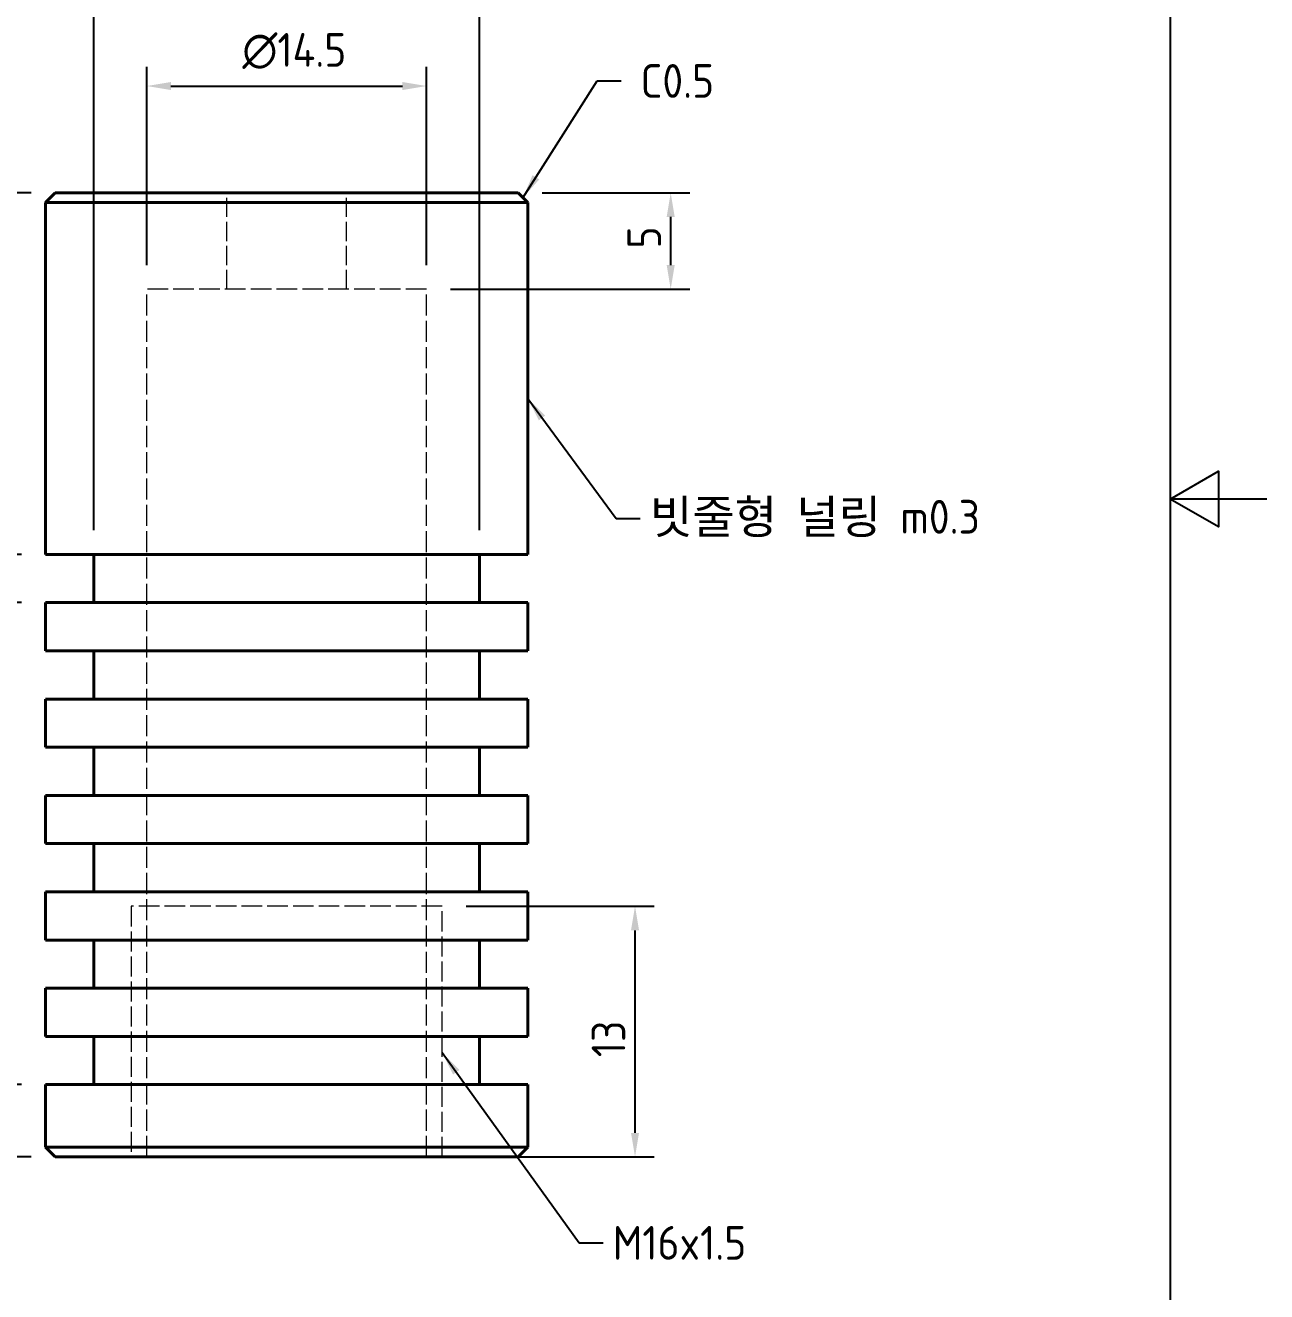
# Model space of a CAD drawing. Header units: millimetres. Extents: x 0 to 105, y 0 to 149.
# Drawn here: x 40.6 to 105, y 33.1 to 98.8 of the extents above; entities that cross this region are included whole.
import ezdxf

# ---------------------------------------------------------------- set-up
doc = ezdxf.new("R2010")
doc.units = ezdxf.units.MM
doc.header["$LTSCALE"] = 0.5
doc.linetypes.add('DASHED', pattern=[0.2067, 0.1654, -0.0413])
doc.layers.get('0').update_dxf_attribs({"color": 3, "lineweight": 25})
for name, color, linetype, lineweight in [('가려진 것(ISO)', 2, 'DASHED', 18), ('가시적인 것(ISO)', 3, 'Continuous', 40), ('경계(ISO)', 7, 'Continuous', 25), ('기호(ISO)', 5, 'Continuous', 25), ('치수(ISO)', 2, 'Continuous', 25)]:
    doc.layers.add(name, color=color, linetype=linetype, lineweight=lineweight)
doc.styles.add('치수 텍스트_PSTEK_POSCO', font='isocp.shx')
doc.dimstyles.new('치수_PSTEK_POSCO', dxfattribs={"dimscale": 0.5, "dimtxt": 3.5, "dimasz": 2.5, "dimexe": 2, "dimexo": 2.5, "dimgap": 1, "dimtad": 1, "dimrnd": 1e-08, "dimdsep": 46, "dimtxsty": '치수 텍스트_PSTEK_POSCO', "dimcen": 0.09, "dimdle": 10, "dimclrd": 7, "dimclre": 7, "dimclrt": 2, "dimadec": 1, "dimazin": 2, "dimtfac": 1, "dimtmove": 0, "dimatfit": 3, "dimfxl": 0, "dimtolj": 1, "dimlwd": -1, "dimlwe": -1, "dimarcsym": 0})
doc.dimstyles.new('치수_PSTEK_POSCO$7', dxfattribs={"dimscale": 0.5, "dimtxt": 3.5, "dimasz": 2.5, "dimexe": 2, "dimexo": 2.5, "dimgap": 1, "dimtad": 1, "dimrnd": 1e-08, "dimdsep": 46, "dimtxsty": '치수 텍스트_PSTEK_POSCO', "dimcen": 0.09, "dimdle": 10, "dimclrd": 7, "dimclre": 7, "dimclrt": 2, "dimadec": 1, "dimazin": 2, "dimtfac": 1, "dimtmove": 0, "dimatfit": 3, "dimfxl": 0, "dimtolj": 1, "dimlwd": -1, "dimlwe": -1, "dimarcsym": 0})

# ---------------------------------------------------------------- blocks, each defined once
blk = doc.blocks.new('경계 Default Border')
at = {"layer": '경계(ISO)', "flags": 128}
for points in [[(10, 10), (10, 287.0000076293945), (200, 287.0000076293945), (200, 10), (10, 10)], [(210, 148.5000038146973), (200, 148.5000038146973), (205, 151.3867473602295), (205, 145.6132507324219), (200, 148.5000038146973)]]:
    blk.add_lwpolyline(points, dxfattribs=at)
blk = doc.blocks.new('*D21')
at = {"layer": 'Defpoints', "color": 0, "transparency": 16777216}
for p in [(36.68792795839448, 90.12785079632145), (42.18792795839447, 90.12785079632145), (41.68792795839447, 71.37785079632144)]:
    blk.add_point(p, dxfattribs=at)
at = {"layer": '치수(ISO)', "color": 7, "transparency": 16777216}
for p, q in [((40.93792795839447, 90.12785079632145), (35.68792795839448, 90.12785079632145)), ((36.68792795839448, 72.62785079632144), (36.68792795839448, 88.87785079632145)), ((40.43792795839447, 71.37785079632144), (35.68792795839448, 71.37785079632144))]:
    blk.add_line(p, q, dxfattribs=at)
for points in [[(36.47959462506115, 88.87785079632145), (36.89626129172782, 88.87785079632145), (36.68792795839448, 90.12785079632145)], [(36.47959462506114, 72.62785079632144), (36.89626129172781, 72.62785079632144), (36.68792795839448, 71.37785079632144)]]:
    blk.add_solid(points, dxfattribs=at)
at = {"layer": '치수(ISO)', "color": 2, "transparency": 16777216, "insert": (35.31292795839447, 78.4416071096138), "char_height": 1.75, "attachment_point": 4, "rotation": 90, "style": '치수 텍스트_PSTEK_POSCO'}
blk.add_mtext('\\A1;18.75', dxfattribs=at)
blk = doc.blocks.new('*D22')
at = {"layer": 'Defpoints', "color": 0, "transparency": 16777216}
for p in [(36.68792795839448, 71.37785079632144), (41.68792795839447, 71.37785079632144), (41.68792795839447, 68.87785079632144)]:
    blk.add_point(p, dxfattribs=at)
at = {"layer": '치수(ISO)', "color": 7, "transparency": 16777216}
for p, q in [((36.68792795839448, 72.62785079632144), (36.68792795839448, 73.87785079632144)), ((40.43792795839447, 71.37785079632144), (35.68792795839448, 71.37785079632144)), ((36.68792795839448, 68.87785079632144), (36.68792795839448, 71.37785079632144)), ((40.43792795839447, 68.87785079632144), (35.68792795839448, 68.87785079632144)), ((36.68792795839448, 67.62785079632144), (36.68792795839448, 66.37785079632144))]:
    blk.add_line(p, q, dxfattribs=at)
for points in [[(36.47959462506114, 72.62785079632144), (36.89626129172781, 72.62785079632144), (36.68792795839448, 71.37785079632144)], [(36.47959462506114, 67.62785079632144), (36.89626129172781, 67.62785079632144), (36.68792795839448, 68.87785079632144)]]:
    blk.add_solid(points, dxfattribs=at)
at = {"layer": '치수(ISO)', "color": 2, "transparency": 16777216, "insert": (35.31275571429998, 68.84438762142483), "char_height": 1.75, "attachment_point": 4, "rotation": 90, "style": '치수 텍스트_PSTEK_POSCO'}
blk.add_mtext('\\A1;2.5', dxfattribs=at)
blk = doc.blocks.new('*D23')
at = {"layer": 'Defpoints', "color": 0, "transparency": 16777216}
for p in [(66.18792795839447, 90.12785079632145), (74.09969965909411, 90.12785079632145), (61.43792795839447, 85.12785079632145)]:
    blk.add_point(p, dxfattribs=at)
at = {"layer": '치수(ISO)', "color": 7, "transparency": 16777216}
for p, q in [((67.43792795839447, 90.12785079632145), (75.09969965909411, 90.12785079632145)), ((74.09969965909411, 86.37785079632145), (74.09969965909411, 88.87785079632145)), ((62.68792795839447, 85.12785079632145), (75.09969965909411, 85.12785079632145))]:
    blk.add_line(p, q, dxfattribs=at)
for points in [[(73.89136632576079, 88.87785079632145), (74.30803299242744, 88.87785079632145), (74.09969965909411, 90.12785079632145)], [(73.89136632576079, 86.37785079632145), (74.30803299242744, 86.37785079632145), (74.09969965909411, 85.12785079632145)]]:
    blk.add_solid(points, dxfattribs=at)
at = {"layer": '치수(ISO)', "color": 2, "transparency": 16777216, "insert": (72.7246996590941, 87.24160710961381), "char_height": 1.75, "attachment_point": 4, "rotation": 90, "style": '치수 텍스트_PSTEK_POSCO'}
blk.add_mtext('\\A1;5', dxfattribs=at)
blk = doc.blocks.new('*D24')
at = {"layer": 'Defpoints', "color": 0, "transparency": 16777216}
for p in [(42.18792795839447, 90.12785079632145), (32.02931388542328, 40.12785079632145), (42.18792795839447, 40.12785079632145)]:
    blk.add_point(p, dxfattribs=at)
at = {"layer": '치수(ISO)', "color": 7, "transparency": 16777216}
for p, q in [((40.93792795839447, 90.12785079632145), (31.02931388542329, 90.12785079632147)), ((32.02931388542329, 88.87785079632145), (32.02931388542328, 41.37785079632145)), ((40.93792795839447, 40.12785079632145), (31.02931388542328, 40.12785079632145))]:
    blk.add_line(p, q, dxfattribs=at)
for points in [[(31.82098055208996, 88.87785079632147), (32.23764721875663, 88.87785079632145), (32.02931388542329, 90.12785079632145)], [(31.82098055208995, 41.37785079632145), (32.23764721875661, 41.37785079632145), (32.02931388542328, 40.12785079632145)]]:
    blk.add_solid(points, dxfattribs=at)
at = {"layer": '치수(ISO)', "color": 2, "transparency": 16777216, "insert": (30.65431388542327, 64.1646618199435), "char_height": 1.75, "attachment_point": 4, "rotation": 90, "style": '치수 텍스트_PSTEK_POSCO'}
blk.add_mtext('\\A1;50', dxfattribs=at)
blk = doc.blocks.new('*D25')
at = {"layer": 'Defpoints', "color": 0, "transparency": 16777216}
for p in [(61.43792795839447, 95.66725088609806), (46.93792795839446, 85.12785079632145), (61.43792795839447, 85.12785079632145)]:
    blk.add_point(p, dxfattribs=at)
at = {"layer": '치수(ISO)', "color": 7, "transparency": 16777216}
for p, q in [((46.93792795839446, 86.37785079632145), (46.93792795839446, 96.66725088609806)), ((61.43792795839447, 86.37785079632145), (61.43792795839447, 96.66725088609806)), ((48.18792795839446, 95.66725088609806), (60.18792795839447, 95.66725088609806))]:
    blk.add_line(p, q, dxfattribs=at)
for points in [[(48.18792795839446, 95.87558421943139), (48.18792795839446, 95.45891755276473), (46.93792795839446, 95.66725088609806)], [(60.18792795839447, 95.87558421943139), (60.18792795839447, 95.45891755276473), (61.43792795839447, 95.66725088609806)]]:
    blk.add_solid(points, dxfattribs=at)
at = {"layer": '치수(ISO)', "color": 2, "transparency": 16777216, "insert": (51.89265817434981, 97.4837751626516), "char_height": 1.75, "attachment_point": 4, "style": '치수 텍스트_PSTEK_POSCO'}
blk.add_mtext('\\A1;\\fAIGDT|b0|i0;\\H1.7500;\\ln\\fisocp|b0|i0;\\H1.7500;14.5', dxfattribs=at)
blk = doc.blocks.new('*D28')
at = {"layer": 'Defpoints', "color": 0, "transparency": 16777216}
for p in [(64.18792795839447, 101.3778507963214), (44.18792795839447, 71.37785079632144), (64.18792795839447, 71.37785079632144)]:
    blk.add_point(p, dxfattribs=at)
at = {"layer": '치수(ISO)', "color": 7, "transparency": 16777216}
for p, q in [((44.18792795839447, 72.62785079632144), (44.18792795839447, 102.3778507963214)), ((64.18792795839447, 72.62785079632144), (64.18792795839447, 102.3778507963214)), ((45.43792795839447, 101.3778507963214), (62.93792795839447, 101.3778507963214))]:
    blk.add_line(p, q, dxfattribs=at)
for points in [[(45.43792795839447, 101.5861841296548), (45.43792795839447, 101.1695174629881), (44.18792795839447, 101.3778507963214)], [(62.93792795839447, 101.5861841296548), (62.93792795839447, 101.1695174629881), (64.18792795839447, 101.3778507963214)]]:
    blk.add_solid(points, dxfattribs=at)
at = {"layer": '치수(ISO)', "color": 2, "transparency": 16777216, "insert": (52.48098898201651, 102.7530230404159), "char_height": 1.75, "attachment_point": 4, "style": '치수 텍스트_PSTEK_POSCO'}
blk.add_mtext('\\A1;Ø20', dxfattribs=at)
blk = doc.blocks.new('*D29')
at = {"layer": 'Defpoints', "color": 0, "transparency": 16777216}
for p in [(41.68792795839447, 68.87785079632144), (36.68792795839448, 43.87785079632145), (41.68792795839445, 43.87785079632145)]:
    blk.add_point(p, dxfattribs=at)
at = {"layer": '치수(ISO)', "color": 7, "transparency": 16777216}
for p, q in [((40.43792795839447, 68.87785079632144), (35.68792795839448, 68.87785079632144)), ((36.68792795839448, 67.62785079632144), (36.68792795839448, 45.12785079632145)), ((40.43792795839445, 43.87785079632145), (35.68792795839448, 43.87785079632145))]:
    blk.add_line(p, q, dxfattribs=at)
for points in [[(36.47959462506115, 67.62785079632144), (36.89626129172782, 67.62785079632144), (36.68792795839448, 68.87785079632144)], [(36.47959462506114, 45.12785079632145), (36.89626129172781, 45.12785079632145), (36.68792795839448, 43.87785079632145)]]:
    blk.add_solid(points, dxfattribs=at)
at = {"layer": '치수(ISO)', "color": 2, "transparency": 16777216, "insert": (35.31275571429998, 51.59438762142482), "char_height": 1.75, "attachment_point": 4, "rotation": 90, "style": '치수 텍스트_PSTEK_POSCO'}
blk.add_mtext('\\A1;2.5*10=25', dxfattribs=at)
blk = doc.blocks.new('*D30')
at = {"layer": 'Defpoints', "color": 0, "transparency": 16777216}
for p in [(41.68792795839445, 43.87785079632145), (36.68792795839448, 40.12785079632145), (42.18792795839447, 40.12785079632145)]:
    blk.add_point(p, dxfattribs=at)
at = {"layer": '치수(ISO)', "color": 7, "transparency": 16777216}
for p, q in [((40.43792795839445, 43.87785079632145), (35.68792795839448, 43.87785079632145)), ((36.68792795839448, 42.62785079632145), (36.68792795839448, 41.37785079632145)), ((40.93792795839447, 40.12785079632145), (35.68792795839448, 40.12785079632145)), ((36.68792795839448, 40.12785079632145), (36.68792795839448, 33.34438321615918))]:
    blk.add_line(p, q, dxfattribs=at)
for points in [[(36.47959462506114, 42.62785079632145), (36.89626129172781, 42.62785079632145), (36.68792795839448, 43.87785079632145)], [(36.47959462506114, 41.37785079632145), (36.89626129172781, 41.37785079632145), (36.68792795839448, 40.12785079632145)]]:
    blk.add_solid(points, dxfattribs=at)
at = {"layer": '치수(ISO)', "color": 2, "transparency": 16777216, "insert": (35.31292795839447, 33.84438321615918), "char_height": 1.75, "attachment_point": 4, "rotation": 90, "style": '치수 텍스트_PSTEK_POSCO'}
blk.add_mtext('\\A1;3.75', dxfattribs=at)
blk = doc.blocks.new('*D31')
at = {"layer": 'Defpoints', "color": 0, "transparency": 16777216}
for p in [(62.24992795839447, 53.12785079632144), (72.24992795839448, 53.12785079632144), (62.24992795839447, 40.12785079632144)]:
    blk.add_point(p, dxfattribs=at)
at = {"layer": '치수(ISO)', "color": 7, "transparency": 16777216}
for p, q in [((63.49992795839447, 53.12785079632144), (73.24992795839448, 53.12785079632144)), ((72.24992795839448, 41.37785079632144), (72.24992795839448, 51.87785079632144)), ((63.49992795839447, 40.12785079632144), (73.24992795839448, 40.12785079632144))]:
    blk.add_line(p, q, dxfattribs=at)
for points in [[(72.04159462506115, 51.87785079632144), (72.45826129172781, 51.87785079632144), (72.24992795839448, 53.12785079632144)], [(72.04159462506115, 41.37785079632144), (72.45826129172781, 41.37785079632144), (72.24992795839448, 40.12785079632144)]]:
    blk.add_solid(points, dxfattribs=at)
at = {"layer": '치수(ISO)', "color": 2, "transparency": 16777216, "insert": (70.87492795839447, 45.3041071096138), "char_height": 1.75, "attachment_point": 4, "rotation": 90, "style": '치수 텍스트_PSTEK_POSCO'}
blk.add_mtext('\\A1;13', dxfattribs=at)

msp = doc.modelspace()

# ---------------------------------------------------------------- linework, layer by layer
at = {"layer": '가려진 것(ISO)', "ltscale": 12.09482383728027}
for p, q in [((51.08792795839447, 85.12785079632145), (51.08792795839447, 90.12785079632145)), ((57.28792795839448, 85.12785079632145), (57.28792795839448, 90.12785079632145))]:
    msp.add_line(p, q, dxfattribs=at)
at = {"layer": '가려진 것(ISO)', "ltscale": 12.96368503570557}
msp.add_line((61.43792795839447, 85.12785079632145), (46.93792795839448, 85.12785079632145), dxfattribs=at)
at = {"layer": '가려진 것(ISO)', "ltscale": 13.1943531036377}
for p, q in [((46.93792795839446, 40.12785079632145), (46.93792795839447, 85.12785079632145)), ((61.43792795839447, 40.12785079632145), (61.43792795839447, 85.12785079632145))]:
    msp.add_line(p, q, dxfattribs=at)
at = {"layer": '가려진 것(ISO)', "ltscale": 12.57861614227295}
for p, q in [((46.12592795839447, 53.12785079632144), (46.12592795839446, 40.12785079632145)), ((62.24992795839447, 40.12785079632145), (62.24992795839447, 53.12785079632144))]:
    msp.add_line(p, q, dxfattribs=at)
at = {"layer": '가려진 것(ISO)', "ltscale": 12.89818477630615}
msp.add_line((62.24992795839447, 53.12785079632144), (46.12592795839447, 53.12785079632144), dxfattribs=at)
at = {"layer": '가시적인 것(ISO)'}
for p, q in [((42.18792795839448, 90.12785079632145), (41.68792795839448, 89.62785079632144)), ((42.18792795839447, 90.12785079632145), (66.18792795839448, 90.12785079632145)), ((66.18792795839448, 90.12785079632145), (66.68792795839447, 89.62785079632144)), ((66.68792795839448, 89.62785079632144), (41.68792795839448, 89.62785079632144)), ((41.68792795839448, 71.37785079632144), (41.68792795839448, 89.62785079632144)), ((66.68792795839448, 71.37785079632144), (66.68792795839448, 89.62785079632144)), ((66.68792795839448, 71.37785079632144), (41.68792795839448, 71.37785079632144)), ((44.18792795839448, 71.37785079632144), (44.18792795839448, 68.87785079632144)), ((64.18792795839447, 71.37785079632144), (64.18792795839447, 68.87785079632144)), ((41.68792795839447, 68.87785079632144), (66.68792795839447, 68.87785079632144)), ((41.68792795839448, 66.37785079632144), (41.68792795839448, 68.87785079632144)), ((66.68792795839448, 66.37785079632144), (66.68792795839448, 68.87785079632144)), ((66.68792795839448, 66.37785079632144), (41.68792795839448, 66.37785079632144)), ((44.18792795839448, 66.37785079632144), (44.18792795839448, 63.87785079632145)), ((64.18792795839447, 66.37785079632144), (64.18792795839447, 63.87785079632145)), ((41.68792795839447, 63.87785079632145), (66.68792795839447, 63.87785079632145)), ((41.68792795839448, 61.37785079632145), (41.68792795839448, 63.87785079632145)), ((66.68792795839448, 61.37785079632145), (66.68792795839448, 63.87785079632145)), ((66.68792795839448, 61.37785079632145), (41.68792795839448, 61.37785079632145)), ((44.18792795839448, 61.37785079632145), (44.18792795839448, 58.87785079632145)), ((64.18792795839447, 61.37785079632145), (64.18792795839447, 58.87785079632145)), ((41.68792795839447, 58.87785079632145), (66.68792795839447, 58.87785079632145)), ((41.68792795839447, 56.37785079632145), (41.68792795839447, 58.87785079632145)), ((66.68792795839447, 56.37785079632145), (66.68792795839447, 58.87785079632145)), ((66.68792795839447, 56.37785079632145), (41.68792795839447, 56.37785079632145)), ((44.18792795839448, 56.37785079632145), (44.18792795839448, 53.87785079632145)), ((64.18792795839447, 56.37785079632145), (64.18792795839447, 53.87785079632145)), ((41.68792795839447, 53.87785079632145), (66.68792795839447, 53.87785079632145)), ((41.68792795839447, 51.37785079632145), (41.68792795839447, 53.87785079632145)), ((66.68792795839447, 51.37785079632145), (66.68792795839447, 53.87785079632145)), ((66.68792795839447, 51.37785079632145), (41.68792795839447, 51.37785079632145)), ((44.18792795839448, 51.37785079632145), (44.18792795839447, 48.87785079632145)), ((64.18792795839447, 51.37785079632145), (64.18792795839447, 48.87785079632145)), ((41.68792795839447, 48.87785079632145), (66.68792795839447, 48.87785079632145)), ((41.68792795839447, 46.37785079632145), (41.68792795839447, 48.87785079632145)), ((66.68792795839447, 46.37785079632145), (66.68792795839447, 48.87785079632145)), ((66.68792795839447, 46.37785079632145), (41.68792795839447, 46.37785079632145)), ((44.18792795839447, 46.37785079632145), (44.18792795839447, 43.87785079632145)), ((64.18792795839447, 46.37785079632145), (64.18792795839447, 43.87785079632145)), ((41.68792795839447, 43.87785079632145), (66.68792795839447, 43.87785079632145)), ((41.68792795839447, 40.62785079632144), (41.68792795839447, 43.87785079632145)), ((66.68792795839447, 40.62785079632144), (66.68792795839447, 43.87785079632145)), ((41.68792795839447, 40.62785079632144), (66.68792795839447, 40.62785079632144)), ((42.18792795839447, 40.12785079632145), (41.68792795839447, 40.62785079632144)), ((66.18792795839447, 40.12785079632145), (42.18792795839447, 40.12785079632145)), ((66.18792795839447, 40.12785079632145), (66.68792795839447, 40.62785079632144))]:
    msp.add_line(p, q, dxfattribs=at)

# ---------------------------------------------------------------- block references
at = {"xscale": 0.5, "yscale": 0.5, "zscale": 0.5}
msp.add_blockref('경계 Default Border', (0, 0), dxfattribs=at)

# ---------------------------------------------------------------- texts
at = {"layer": '기호(ISO)', "color": 2, "insert": (72.53775842206005, 95.93082548812794), "char_height": 1.749999970197678, "attachment_point": 4, "style": '치수 텍스트_PSTEK_POSCO'}
msp.add_mtext('{C0.5}', dxfattribs=at)
at = {"layer": '기호(ISO)', "color": 2, "char_height": 1.749999970197678, "attachment_point": 4, "style": '치수 텍스트_PSTEK_POSCO'}
for s, insert, width in [('{\\fISOCP|b0|i0;\\H1.7500;빗줄형 널링 m0.3}', (73.02486288740138, 73.23730571321764), 20.11770009994507), ('{M16x1.5}', (71.09521234311231, 35.67485809630126), 8.44565851688385)]:
    msp.add_mtext(s, dxfattribs=dict(at, insert=insert, width=width))

# ---------------------------------------------------------------- dimensions: what is measured, and where the dimension line sits
at = {"layer": '치수(ISO)', "color": 7}
for base, p1, p2, angle, text, picture, middle in [((64.18792795839447, 101.3778507963214), (44.18792795839447, 71.37785079632144), (64.18792795839447, 71.37785079632144), 180, 'Ø<>', '*D28', (54.18792795839447, 101.3778507963214)), ((61.43792795839447, 95.66725088609806), (46.93792795839446, 85.12785079632145), (61.43792795839447, 85.12785079632145), 180, '\\fAIGDT|b0|i0;\\H1.7500;\\ln\\fisocp|b0|i0;\\H1.7500;<>', '*D25', (54.93792795839446, 95.66725088609806)), ((36.68792795839448, 43.87785079632145), (41.68792795839447, 68.87785079632144), (41.68792795839445, 43.87785079632145), 90, '2.5*10=<>', '*D29', (36.68792795839447, 56.37785079632145))]:
    dim = msp.add_linear_dim(base=base, p1=p1, p2=p2, angle=angle, text=text, dimstyle='치수_PSTEK_POSCO', override={"dimdec": 2, "dimtp": 0, "dimtm": -0, "dimtdec": 2, "dimtofl": 0, "dimatfit": 1}, dxfattribs=at)
    dim.commit()
    dim.dimension.update_dxf_attribs({"geometry": picture, "text_midpoint": middle, "dimtype": 160})
for base, p1, p2, override, picture, middle in [((32.02931388542328, 40.12785079632145), (42.18792795839447, 90.12785079632145), (42.18792795839447, 40.12785079632145), {"dimdec": 2, "dimtp": 0, "dimtm": -0, "dimtdec": 2, "dimtofl": 0, "dimatfit": 1}, '*D24', (32.02931388542328, 65.12785079632145)), ((36.68792795839448, 90.12785079632145), (41.68792795839447, 71.37785079632144), (42.18792795839447, 90.12785079632145), {"dimdec": 2, "dimtp": 0, "dimtm": -0, "dimtdec": 2, "dimtofl": 0, "dimatfit": 1}, '*D21', (36.68792795839447, 80.75285079632144)), ((74.09969965909411, 90.12785079632145), (61.43792795839447, 85.12785079632145), (66.18792795839447, 90.12785079632145), {"dimdec": 2, "dimtp": 0, "dimtm": -0, "dimtdec": 2, "dimtofl": 0, "dimatfit": 1}, '*D23', (74.0996996590941, 87.62785079632145)), ((36.68792795839448, 71.37785079632144), (41.68792795839447, 68.87785079632144), (41.68792795839447, 71.37785079632144), {"dimdec": 2, "dimtp": 0, "dimtm": -0, "dimtdec": 2, "dimtofl": 1, "dimatfit": 1}, '*D22', (36.68792795839447, 70.12785079632145)), ((72.24992795839448, 53.12785079632144), (62.24992795839447, 40.12785079632144), (62.24992795839447, 53.12785079632144), {"dimdec": 2, "dimtp": 0, "dimtm": -0, "dimtdec": 2, "dimtofl": 0, "dimatfit": 1}, '*D31', (72.24992795839447, 46.12785079632144)), ((36.68792795839448, 40.12785079632145), (41.68792795839445, 43.87785079632145), (42.18792795839447, 40.12785079632145), {"dimdec": 2, "dimtp": 0, "dimtm": -0, "dimtdec": 2, "dimtofl": 0, "dimatfit": 2}, '*D30', (36.68792795839447, 35.71812690286683))]:
    dim = msp.add_linear_dim(base=base, p1=p1, p2=p2, angle=90, dimstyle='치수_PSTEK_POSCO', override=override, dxfattribs=at)
    dim.commit()
    dim.dimension.update_dxf_attribs({"geometry": picture, "text_midpoint": middle, "dimtype": 160})

# ---------------------------------------------------------------- leaders
at = {"layer": '기호(ISO)', "color": 7, "annotation_type": 0, "has_hookline": 1, "hookline_direction": 0}
for points, text_width in [([(66.43792795839447, 89.87785079632145), (70.28775842206005, 95.93082548812794), (71.53775842206005, 95.93082548812794)], 3.829035603299407), ([(66.68792795839447, 79.4601147384839), (71.27486288740138, 73.23730571321764), (72.52486288740138, 73.23730571321764)], 17.94615609080938), ([(62.24992795839447, 45.53702831454218), (69.34521234311231, 35.67485809630126), (70.59521234311231, 35.67485809630126)], 7.07248725297155)]:
    msp.add_leader(points, dimstyle='치수_PSTEK_POSCO$7', override={"dimtad": 0}, dxfattribs=dict(at, text_width=text_width))

doc.saveas('drawing.dxf')
